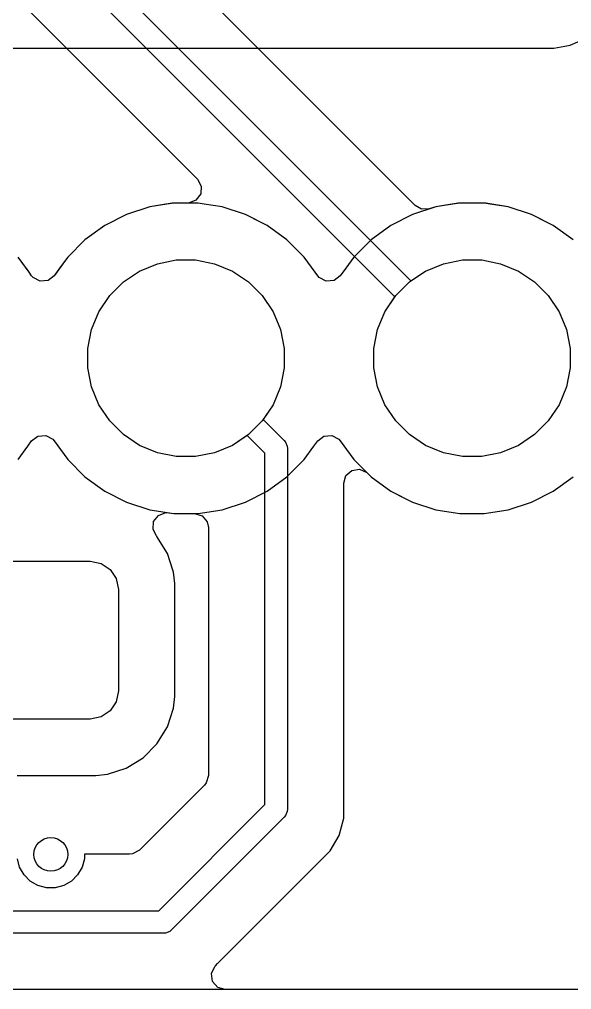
# Model space of a CAD drawing. Header units: inches. Extents: x 6.57 to 9.79, y -8.72 to -3.17.
# Drawn here: x 9.2803 to 9.4734, y -8.7244 to -8.3856 of the extents above; entities that cross this region are included whole.
import ezdxf

# ---------------------------------------------------------------- set-up
doc = ezdxf.new("R2010")
doc.units = ezdxf.units.IN
doc.header["$MEASUREMENT"] = 0
doc.layers.add('B.Cu', color=153, linetype='CONTINUOUS', true_color=0x4d7fc4)

msp = doc.modelspace()

# ---------------------------------------------------------------- linework, layer by layer
at = {"layer": 'B.Cu', "linetype": 'CONTINUOUS'}
for p, q in [((9.41869, -8.45061), (9.26093, -8.29285)), ((9.24452, -8.3043), (9.41717, -8.47695)), ((9.4116, -8.48252), (9.2401, -8.31102)), ((9.23557, -8.33436), (9.34261, -8.4414)), ((9.4672, -8.39569), (9.47104, -8.39493)), ((9.47104, -8.39493), (9.47291, -8.39455)), ((9.47291, -8.39455), (9.47828, -8.39233)), ((8.59064, -8.39569), (9.4672, -8.39569)), ((9.34261, -8.4414), (9.34393, -8.44381)), ((9.34393, -8.44381), (9.34373, -8.44656)), ((9.34208, -8.44876), (9.33951, -8.44972)), ((9.34373, -8.44656), (9.34208, -8.44876)), ((9.32589, -8.45107), (9.31778, -8.4537)), ((9.32589, -8.45107), (9.31778, -8.4537)), ((9.32589, -8.45107), (9.31778, -8.4537)), ((9.32589, -8.45107), (9.31778, -8.4537)), ((9.33375, -8.44982), (9.32589, -8.45107)), ((9.33189, -8.45012), (9.32589, -8.45107)), ((9.33151, -8.45018), (9.32589, -8.45107)), ((9.33151, -8.45018), (9.32589, -8.45107)), ((9.32589, -8.45107), (9.32589, -8.45107)), ((9.32589, -8.45107), (9.32589, -8.45107)), ((9.32589, -8.45107), (9.32589, -8.45107)), ((9.32589, -8.45107), (9.32589, -8.45107)), ((9.33432, -8.44973), (9.33151, -8.45018)), ((9.33432, -8.44973), (9.33151, -8.45018)), ((9.33432, -8.44973), (9.33189, -8.45012)), ((9.33432, -8.44973), (9.33375, -8.44982)), ((9.33916, -8.44973), (9.33432, -8.44973)), ((9.34285, -8.44973), (9.33432, -8.44973)), ((9.34285, -8.44973), (9.33432, -8.44973)), ((9.34285, -8.44973), (9.33432, -8.44973)), ((9.33951, -8.44972), (9.33916, -8.44973)), ((9.34496, -8.45007), (9.34285, -8.44973)), ((9.34496, -8.45007), (9.34285, -8.44973)), ((9.34496, -8.45007), (9.34285, -8.44973)), ((9.35128, -8.45107), (9.34496, -8.45007)), ((9.35128, -8.45107), (9.34496, -8.45007)), ((9.35128, -8.45107), (9.34496, -8.45007)), ((9.35939, -8.4537), (9.35128, -8.45107)), ((9.35939, -8.4537), (9.35128, -8.45107)), ((9.35939, -8.4537), (9.35128, -8.45107)), ((9.42589, -8.45107), (9.41778, -8.4537)), ((9.42589, -8.45107), (9.41778, -8.4537)), ((9.42589, -8.45107), (9.41778, -8.4537)), ((9.4209, -8.45187), (9.41869, -8.45061)), ((9.42365, -8.4518), (9.4209, -8.45187)), ((9.42589, -8.45107), (9.42365, -8.4518)), ((9.43375, -8.44982), (9.42589, -8.45107)), ((9.43189, -8.45012), (9.42589, -8.45107)), ((9.43151, -8.45018), (9.42589, -8.45107)), ((9.43151, -8.45018), (9.42589, -8.45107)), ((9.42589, -8.45107), (9.42589, -8.45107)), ((9.42589, -8.45107), (9.42589, -8.45107)), ((9.42589, -8.45107), (9.42589, -8.45107)), ((9.43432, -8.44973), (9.43151, -8.45018)), ((9.43432, -8.44973), (9.43151, -8.45018)), ((9.43432, -8.44973), (9.43189, -8.45012)), ((9.43432, -8.44973), (9.43375, -8.44982)), ((9.44285, -8.44973), (9.43432, -8.44973)), ((9.44285, -8.44973), (9.43432, -8.44973)), ((9.44285, -8.44973), (9.43432, -8.44973)), ((9.44285, -8.44973), (9.43432, -8.44973)), ((9.44342, -8.44982), (9.44285, -8.44973)), ((9.44496, -8.45007), (9.44285, -8.44973)), ((9.44496, -8.45007), (9.44285, -8.44973)), ((9.44496, -8.45007), (9.44285, -8.44973)), ((9.45128, -8.45107), (9.44342, -8.44982)), ((9.45128, -8.45107), (9.44496, -8.45007)), ((9.45128, -8.45107), (9.44496, -8.45007)), ((9.45128, -8.45107), (9.44496, -8.45007)), ((9.45939, -8.4537), (9.45128, -8.45107)), ((9.45939, -8.4537), (9.45128, -8.45107)), ((9.45939, -8.4537), (9.45128, -8.45107)), ((9.45939, -8.4537), (9.45128, -8.45107)), ((9.31778, -8.4537), (9.31017, -8.45758)), ((9.31778, -8.4537), (9.31017, -8.45758)), ((9.31778, -8.4537), (9.31017, -8.45758)), ((9.31778, -8.4537), (9.31017, -8.45758)), ((9.36699, -8.45758), (9.35939, -8.4537)), ((9.36487, -8.45649), (9.35939, -8.4537)), ((9.36699, -8.45758), (9.35939, -8.4537)), ((9.41778, -8.4537), (9.41017, -8.45758)), ((9.41778, -8.4537), (9.41017, -8.45758)), ((9.41778, -8.4537), (9.41017, -8.45758)), ((9.46699, -8.45758), (9.45939, -8.4537)), ((9.46699, -8.45758), (9.45939, -8.4537)), ((9.46487, -8.45649), (9.45939, -8.4537)), ((9.46699, -8.45758), (9.45939, -8.4537)), ((9.31017, -8.45758), (9.30327, -8.46259)), ((9.31017, -8.45758), (9.30327, -8.46259)), ((9.31017, -8.45758), (9.30327, -8.46259)), ((9.31017, -8.45758), (9.30327, -8.46259)), ((9.36699, -8.45758), (9.36487, -8.45649)), ((9.37389, -8.46259), (9.36699, -8.45758)), ((9.37389, -8.46259), (9.36699, -8.45758)), ((9.37389, -8.46259), (9.36699, -8.45758)), ((9.41017, -8.45758), (9.40327, -8.46259)), ((9.41017, -8.45758), (9.40327, -8.46259)), ((9.41017, -8.45758), (9.40327, -8.46259)), ((9.46699, -8.45758), (9.46487, -8.45649)), ((9.47389, -8.46259), (9.46699, -8.45758)), ((9.46699, -8.45758), (9.46699, -8.45758)), ((9.47389, -8.46259), (9.46699, -8.45758)), ((9.47389, -8.46259), (9.46699, -8.45758)), ((9.47389, -8.46259), (9.46699, -8.45758)), ((9.30327, -8.46259), (9.29724, -8.46862)), ((9.30327, -8.46259), (9.29724, -8.46862)), ((9.30327, -8.46259), (9.29724, -8.46862)), ((9.30327, -8.46259), (9.29724, -8.46862)), ((9.37993, -8.46862), (9.37389, -8.46259)), ((9.37993, -8.46862), (9.37389, -8.46259)), ((9.37993, -8.46862), (9.37389, -8.46259)), ((9.40327, -8.46259), (9.39724, -8.46862)), ((9.40327, -8.46259), (9.39724, -8.46862)), ((9.40327, -8.46259), (9.39724, -8.46862)), ((9.28351, -8.47356), (9.27993, -8.46862)), ((9.28373, -8.47386), (9.27993, -8.46862)), ((9.28373, -8.47386), (9.27993, -8.46862)), ((9.28373, -8.47386), (9.27993, -8.46862)), ((9.29724, -8.46862), (9.29442, -8.47251)), ((9.29724, -8.46862), (9.29442, -8.47251)), ((9.29724, -8.46862), (9.29442, -8.47251)), ((9.29724, -8.46862), (9.29646, -8.4697)), ((9.29724, -8.46862), (9.29724, -8.46862)), ((9.29724, -8.46862), (9.29724, -8.46862)), ((9.29724, -8.46862), (9.29724, -8.46862)), ((9.29724, -8.46862), (9.29724, -8.46862)), ((9.29724, -8.46862), (9.29724, -8.46862)), ((9.29724, -8.46862), (9.29724, -8.46862)), ((9.29724, -8.46862), (9.29724, -8.46862)), ((9.29724, -8.46862), (9.29724, -8.46862)), ((9.38373, -8.47386), (9.37993, -8.46862)), ((9.38373, -8.47386), (9.37993, -8.46862)), ((9.38373, -8.47386), (9.37993, -8.46862)), ((9.39724, -8.46862), (9.39442, -8.47251)), ((9.39724, -8.46862), (9.39442, -8.47251)), ((9.39724, -8.46862), (9.39442, -8.47251)), ((9.39724, -8.46862), (9.39724, -8.46862)), ((9.39724, -8.46862), (9.39724, -8.46862)), ((9.39724, -8.46862), (9.39724, -8.46862)), ((9.39724, -8.46862), (9.39724, -8.46862)), ((9.39724, -8.46862), (9.39724, -8.46862)), ((9.39724, -8.46862), (9.39724, -8.46862)), ((9.29646, -8.4697), (9.29253, -8.4751)), ((9.29442, -8.47251), (9.29253, -8.4751)), ((9.29442, -8.47251), (9.29253, -8.4751)), ((9.29442, -8.47251), (9.29253, -8.4751)), ((9.32232, -8.47351), (9.32857, -8.47092)), ((9.32232, -8.47351), (9.32857, -8.47092)), ((9.32232, -8.47351), (9.32857, -8.47092)), ((9.32232, -8.47351), (9.32857, -8.47092)), ((9.32857, -8.47092), (9.3352, -8.4696)), ((9.32857, -8.47092), (9.3352, -8.4696)), ((9.32857, -8.47092), (9.3352, -8.4696)), ((9.32857, -8.47092), (9.3352, -8.4696)), ((9.3352, -8.4696), (9.34196, -8.4696)), ((9.3352, -8.4696), (9.34196, -8.4696)), ((9.3352, -8.4696), (9.34196, -8.4696)), ((9.3352, -8.4696), (9.34196, -8.4696)), ((9.34196, -8.4696), (9.3486, -8.47092)), ((9.34196, -8.4696), (9.3486, -8.47092)), ((9.34196, -8.4696), (9.3486, -8.47092)), ((9.34196, -8.4696), (9.3486, -8.47092)), ((9.3486, -8.47092), (9.35485, -8.47351)), ((9.3486, -8.47092), (9.35485, -8.47351)), ((9.3486, -8.47092), (9.35485, -8.47351)), ((9.3486, -8.47092), (9.35485, -8.47351)), ((9.39442, -8.47251), (9.39253, -8.4751)), ((9.39442, -8.47251), (9.39253, -8.4751)), ((9.39442, -8.47251), (9.39253, -8.4751)), ((9.42232, -8.47351), (9.42857, -8.47092)), ((9.42232, -8.47351), (9.42857, -8.47092)), ((9.42232, -8.47351), (9.42857, -8.47092)), ((9.42232, -8.47351), (9.42857, -8.47092)), ((9.42857, -8.47092), (9.4352, -8.4696)), ((9.42857, -8.47092), (9.4352, -8.4696)), ((9.42857, -8.47092), (9.4352, -8.4696)), ((9.42857, -8.47092), (9.4352, -8.4696)), ((9.4352, -8.4696), (9.44196, -8.4696)), ((9.4352, -8.4696), (9.44196, -8.4696)), ((9.4352, -8.4696), (9.44196, -8.4696)), ((9.4352, -8.4696), (9.44196, -8.4696)), ((9.44196, -8.4696), (9.4486, -8.47092)), ((9.44196, -8.4696), (9.4486, -8.47092)), ((9.44196, -8.4696), (9.4486, -8.47092)), ((9.44196, -8.4696), (9.4486, -8.47092)), ((9.4486, -8.47092), (9.45485, -8.47351)), ((9.4486, -8.47092), (9.45485, -8.47351)), ((9.4486, -8.47092), (9.45485, -8.47351)), ((9.4486, -8.47092), (9.45485, -8.47351)), ((9.28463, -8.4751), (9.28351, -8.47356)), ((9.28463, -8.4751), (9.28373, -8.47386)), ((9.28463, -8.4751), (9.28373, -8.47386)), ((9.28463, -8.4751), (9.28373, -8.47386)), ((9.28518, -8.47573), (9.28463, -8.4751)), ((9.28518, -8.47573), (9.28463, -8.4751)), ((9.28518, -8.47573), (9.28463, -8.4751)), ((9.28518, -8.47573), (9.28463, -8.4751)), ((9.28761, -8.47702), (9.28518, -8.47573)), ((9.28761, -8.47702), (9.28518, -8.47573)), ((9.28761, -8.47702), (9.28518, -8.47573)), ((9.28761, -8.47702), (9.28518, -8.47573)), ((9.29253, -8.4751), (9.29035, -8.47678)), ((9.29253, -8.4751), (9.29035, -8.47678)), ((9.29253, -8.4751), (9.29035, -8.47678)), ((9.29253, -8.4751), (9.29035, -8.47678)), ((9.3167, -8.47727), (9.32232, -8.47351)), ((9.3167, -8.47727), (9.32232, -8.47351)), ((9.3167, -8.47727), (9.32232, -8.47351)), ((9.3167, -8.47727), (9.32232, -8.47351)), ((9.35485, -8.47351), (9.36047, -8.47727)), ((9.35485, -8.47351), (9.36047, -8.47727)), ((9.35485, -8.47351), (9.36047, -8.47727)), ((9.35485, -8.47351), (9.36047, -8.47727)), ((9.38463, -8.4751), (9.38373, -8.47386)), ((9.38463, -8.4751), (9.38373, -8.47386)), ((9.38463, -8.4751), (9.38373, -8.47386)), ((9.38518, -8.47573), (9.38463, -8.4751)), ((9.38518, -8.47573), (9.38463, -8.4751)), ((9.38518, -8.47573), (9.38463, -8.4751)), ((9.38761, -8.47702), (9.38518, -8.47573)), ((9.38761, -8.47702), (9.38518, -8.47573)), ((9.38761, -8.47702), (9.38518, -8.47573)), ((9.39253, -8.4751), (9.39035, -8.47678)), ((9.39253, -8.4751), (9.39035, -8.47678)), ((9.39253, -8.4751), (9.39035, -8.47678)), ((9.4167, -8.47727), (9.42232, -8.47351)), ((9.4167, -8.47727), (9.42232, -8.47351)), ((9.4167, -8.47727), (9.42232, -8.47351)), ((9.41717, -8.47695), (9.42232, -8.47351)), ((9.45485, -8.47351), (9.46047, -8.47727)), ((9.45485, -8.47351), (9.46047, -8.47727)), ((9.45485, -8.47351), (9.46047, -8.47727)), ((9.45485, -8.47351), (9.46047, -8.47727)), ((9.29035, -8.47678), (9.28761, -8.47702)), ((9.29035, -8.47678), (9.28761, -8.47702)), ((9.29035, -8.47678), (9.28761, -8.47702)), ((9.29035, -8.47678), (9.28761, -8.47702)), ((9.31191, -8.48205), (9.3167, -8.47727)), ((9.31191, -8.48205), (9.3167, -8.47727)), ((9.31191, -8.48205), (9.3167, -8.47727)), ((9.31191, -8.48205), (9.3167, -8.47727)), ((9.36047, -8.47727), (9.36525, -8.48205)), ((9.36047, -8.47727), (9.36525, -8.48205)), ((9.36047, -8.47727), (9.36525, -8.48205)), ((9.36047, -8.47727), (9.36525, -8.48205)), ((9.39035, -8.47678), (9.38761, -8.47702)), ((9.39035, -8.47678), (9.38761, -8.47702)), ((9.39035, -8.47678), (9.38761, -8.47702)), ((9.41191, -8.48205), (9.4167, -8.47727)), ((9.41191, -8.48205), (9.4167, -8.47727)), ((9.41191, -8.48205), (9.4167, -8.47727)), ((9.46047, -8.47727), (9.46525, -8.48205)), ((9.46047, -8.47727), (9.46525, -8.48205)), ((9.46047, -8.47727), (9.46525, -8.48205)), ((9.46047, -8.47727), (9.46525, -8.48205)), ((9.30816, -8.48767), (9.31191, -8.48205)), ((9.30816, -8.48767), (9.31191, -8.48205)), ((9.30816, -8.48767), (9.31191, -8.48205)), ((9.30816, -8.48767), (9.31191, -8.48205)), ((9.36525, -8.48205), (9.36901, -8.48767)), ((9.36525, -8.48205), (9.36901, -8.48767)), ((9.36525, -8.48205), (9.36901, -8.48767)), ((9.36525, -8.48205), (9.36901, -8.48767)), ((9.40816, -8.48767), (9.41191, -8.48205)), ((9.40816, -8.48767), (9.41191, -8.48205)), ((9.40816, -8.48767), (9.41191, -8.48205)), ((9.40816, -8.48767), (9.4116, -8.48252)), ((9.46525, -8.48205), (9.46901, -8.48767)), ((9.46525, -8.48205), (9.46901, -8.48767)), ((9.46525, -8.48205), (9.46901, -8.48767)), ((9.46525, -8.48205), (9.46901, -8.48767)), ((9.30557, -8.49392), (9.30816, -8.48767)), ((9.30557, -8.49392), (9.30816, -8.48767)), ((9.30557, -8.49392), (9.30816, -8.48767)), ((9.30557, -8.49392), (9.30816, -8.48767)), ((9.36901, -8.48767), (9.3716, -8.49392)), ((9.36901, -8.48767), (9.3716, -8.49392)), ((9.36901, -8.48767), (9.3716, -8.49392)), ((9.36901, -8.48767), (9.3716, -8.49392)), ((9.40557, -8.49392), (9.40816, -8.48767)), ((9.40557, -8.49392), (9.40816, -8.48767)), ((9.40557, -8.49392), (9.40816, -8.48767)), ((9.40557, -8.49392), (9.40816, -8.48767)), ((9.46901, -8.48767), (9.4716, -8.49392)), ((9.46901, -8.48767), (9.4716, -8.49392)), ((9.46901, -8.48767), (9.4716, -8.49392)), ((9.46901, -8.48767), (9.4716, -8.49392)), ((9.30425, -8.50056), (9.30557, -8.49392)), ((9.30425, -8.50056), (9.30557, -8.49392)), ((9.30425, -8.50056), (9.30557, -8.49392)), ((9.30425, -8.50056), (9.30557, -8.49392)), ((9.3716, -8.49392), (9.37292, -8.50056)), ((9.3716, -8.49392), (9.37292, -8.50056)), ((9.3716, -8.49392), (9.37292, -8.50056)), ((9.3716, -8.49392), (9.37292, -8.50056)), ((9.40425, -8.50056), (9.40557, -8.49392)), ((9.40425, -8.50056), (9.40557, -8.49392)), ((9.40425, -8.50056), (9.40557, -8.49392)), ((9.40425, -8.50056), (9.40557, -8.49392)), ((9.4716, -8.49392), (9.47292, -8.50056)), ((9.4716, -8.49392), (9.47292, -8.50056)), ((9.4716, -8.49392), (9.47292, -8.50056)), ((9.4716, -8.49392), (9.47292, -8.50056)), ((9.30425, -8.50732), (9.30425, -8.50056)), ((9.30425, -8.50732), (9.30425, -8.50056)), ((9.30425, -8.50732), (9.30425, -8.50056)), ((9.30425, -8.50732), (9.30425, -8.50056)), ((9.37292, -8.50056), (9.37292, -8.50732)), ((9.37292, -8.50056), (9.37292, -8.50732)), ((9.37292, -8.50056), (9.37292, -8.50732)), ((9.37292, -8.50056), (9.37292, -8.50732)), ((9.40425, -8.50732), (9.40425, -8.50056)), ((9.40425, -8.50732), (9.40425, -8.50056)), ((9.40425, -8.50732), (9.40425, -8.50056)), ((9.40425, -8.50732), (9.40425, -8.50056)), ((9.47292, -8.50056), (9.47292, -8.50732)), ((9.47292, -8.50056), (9.47292, -8.50732)), ((9.47292, -8.50056), (9.47292, -8.50732)), ((9.47292, -8.50056), (9.47292, -8.50732)), ((9.30557, -8.51395), (9.30425, -8.50732)), ((9.30557, -8.51395), (9.30425, -8.50732)), ((9.30557, -8.51395), (9.30425, -8.50732)), ((9.30557, -8.51395), (9.30425, -8.50732)), ((9.37292, -8.50732), (9.3716, -8.51395)), ((9.37292, -8.50732), (9.3716, -8.51395)), ((9.37292, -8.50732), (9.3716, -8.51395)), ((9.37292, -8.50732), (9.3716, -8.51395)), ((9.40557, -8.51395), (9.40425, -8.50732)), ((9.40557, -8.51395), (9.40425, -8.50732)), ((9.40557, -8.51395), (9.40425, -8.50732)), ((9.40557, -8.51395), (9.40425, -8.50732)), ((9.47292, -8.50732), (9.4716, -8.51395)), ((9.47292, -8.50732), (9.4716, -8.51395)), ((9.47292, -8.50732), (9.4716, -8.51395)), ((9.47292, -8.50732), (9.4716, -8.51395)), ((9.30816, -8.5202), (9.30557, -8.51395)), ((9.30816, -8.5202), (9.30557, -8.51395)), ((9.30816, -8.5202), (9.30557, -8.51395)), ((9.30816, -8.5202), (9.30557, -8.51395)), ((9.3716, -8.51395), (9.36901, -8.5202)), ((9.3716, -8.51395), (9.36901, -8.5202)), ((9.3716, -8.51395), (9.36901, -8.5202)), ((9.3716, -8.51395), (9.36901, -8.5202)), ((9.40816, -8.5202), (9.40557, -8.51395)), ((9.40816, -8.5202), (9.40557, -8.51395)), ((9.40816, -8.5202), (9.40557, -8.51395)), ((9.40816, -8.5202), (9.40557, -8.51395)), ((9.4716, -8.51395), (9.46901, -8.5202)), ((9.4716, -8.51395), (9.46901, -8.5202)), ((9.4716, -8.51395), (9.46901, -8.5202)), ((9.4716, -8.51395), (9.46901, -8.5202)), ((9.31191, -8.52582), (9.30816, -8.5202)), ((9.31191, -8.52582), (9.30816, -8.5202)), ((9.31191, -8.52582), (9.30816, -8.5202)), ((9.31191, -8.52582), (9.30816, -8.5202)), ((9.36901, -8.5202), (9.36525, -8.52582)), ((9.36901, -8.5202), (9.36525, -8.52582)), ((9.36901, -8.5202), (9.36525, -8.52582)), ((9.36901, -8.5202), (9.36557, -8.52535)), ((9.41191, -8.52582), (9.40816, -8.5202)), ((9.41191, -8.52582), (9.40816, -8.5202)), ((9.41191, -8.52582), (9.40816, -8.5202)), ((9.41191, -8.52582), (9.40816, -8.5202)), ((9.46901, -8.5202), (9.46525, -8.52582)), ((9.46901, -8.5202), (9.46525, -8.52582)), ((9.46901, -8.5202), (9.46525, -8.52582)), ((9.46901, -8.5202), (9.46525, -8.52582)), ((9.3167, -8.53061), (9.31191, -8.52582)), ((9.3167, -8.53061), (9.31191, -8.52582)), ((9.3167, -8.53061), (9.31191, -8.52582)), ((9.3167, -8.53061), (9.31191, -8.52582)), ((9.36525, -8.52582), (9.36047, -8.53061)), ((9.36525, -8.52582), (9.36047, -8.53061)), ((9.36525, -8.52582), (9.36047, -8.53061)), ((9.36557, -8.52535), (9.37286, -8.53265)), ((9.4167, -8.53061), (9.41191, -8.52582)), ((9.4167, -8.53061), (9.41191, -8.52582)), ((9.4167, -8.53061), (9.41191, -8.52582)), ((9.4167, -8.53061), (9.41191, -8.52582)), ((9.46525, -8.52582), (9.46047, -8.53061)), ((9.46525, -8.52582), (9.46047, -8.53061)), ((9.46525, -8.52582), (9.46047, -8.53061)), ((9.46525, -8.52582), (9.46047, -8.53061)), ((9.28328, -8.53463), (9.28463, -8.53277)), ((9.28328, -8.53463), (9.28463, -8.53277)), ((9.28328, -8.53463), (9.28463, -8.53277)), ((9.28463, -8.53277), (9.28681, -8.53109)), ((9.28463, -8.53277), (9.28681, -8.53109)), ((9.28463, -8.53277), (9.28681, -8.53109)), ((9.28681, -8.53109), (9.28955, -8.53086)), ((9.28681, -8.53109), (9.28955, -8.53086)), ((9.28681, -8.53109), (9.28955, -8.53086)), ((9.28955, -8.53086), (9.29199, -8.53214)), ((9.28955, -8.53086), (9.29199, -8.53214)), ((9.28955, -8.53086), (9.29199, -8.53214)), ((9.29199, -8.53214), (9.29253, -8.53277)), ((9.29199, -8.53214), (9.29253, -8.53277)), ((9.29199, -8.53214), (9.29253, -8.53277)), ((9.29253, -8.53277), (9.296, -8.53755)), ((9.29253, -8.53277), (9.296, -8.53755)), ((9.29253, -8.53277), (9.296, -8.53755)), ((9.32232, -8.53436), (9.3167, -8.53061)), ((9.32232, -8.53436), (9.3167, -8.53061)), ((9.32232, -8.53436), (9.3167, -8.53061)), ((9.32232, -8.53436), (9.3167, -8.53061)), ((9.36047, -8.53061), (9.35485, -8.53436)), ((9.36047, -8.53061), (9.35485, -8.53436)), ((9.36047, -8.53061), (9.35485, -8.53436)), ((9.36, -8.53092), (9.35485, -8.53436)), ((9.36614, -8.53706), (9.36, -8.53092)), ((9.37286, -8.53265), (9.37335, -8.53325)), ((9.37335, -8.53325), (9.37394, -8.53467)), ((9.38328, -8.53463), (9.38463, -8.53277)), ((9.38328, -8.53463), (9.38463, -8.53277)), ((9.38328, -8.53463), (9.38463, -8.53277)), ((9.38463, -8.53277), (9.38681, -8.53109)), ((9.38463, -8.53277), (9.38681, -8.53109)), ((9.38463, -8.53277), (9.38681, -8.53109)), ((9.38681, -8.53109), (9.38955, -8.53086)), ((9.38681, -8.53109), (9.38955, -8.53086)), ((9.38681, -8.53109), (9.38955, -8.53086)), ((9.38955, -8.53086), (9.39199, -8.53214)), ((9.38955, -8.53086), (9.39199, -8.53214)), ((9.38955, -8.53086), (9.39199, -8.53214)), ((9.39199, -8.53214), (9.39253, -8.53277)), ((9.39199, -8.53214), (9.39253, -8.53277)), ((9.39199, -8.53214), (9.39253, -8.53277)), ((9.39253, -8.53277), (9.396, -8.53755)), ((9.39253, -8.53277), (9.396, -8.53755)), ((9.39253, -8.53277), (9.396, -8.53755)), ((9.42232, -8.53436), (9.4167, -8.53061)), ((9.42232, -8.53436), (9.4167, -8.53061)), ((9.42232, -8.53436), (9.4167, -8.53061)), ((9.42232, -8.53436), (9.4167, -8.53061)), ((9.46047, -8.53061), (9.45485, -8.53436)), ((9.46047, -8.53061), (9.45485, -8.53436)), ((9.46047, -8.53061), (9.45485, -8.53436)), ((9.46047, -8.53061), (9.45485, -8.53436)), ((9.27993, -8.53925), (9.28328, -8.53463)), ((9.27993, -8.53925), (9.28328, -8.53463)), ((9.27993, -8.53925), (9.28328, -8.53463)), ((9.32857, -8.53695), (9.32232, -8.53436)), ((9.32857, -8.53695), (9.32232, -8.53436)), ((9.32857, -8.53695), (9.32232, -8.53436)), ((9.32857, -8.53695), (9.32232, -8.53436)), ((9.3352, -8.53827), (9.32857, -8.53695)), ((9.3352, -8.53827), (9.32857, -8.53695)), ((9.3352, -8.53827), (9.32857, -8.53695)), ((9.3352, -8.53827), (9.32857, -8.53695)), ((9.3486, -8.53695), (9.34196, -8.53827)), ((9.3486, -8.53695), (9.34196, -8.53827)), ((9.3486, -8.53695), (9.34196, -8.53827)), ((9.3486, -8.53695), (9.34196, -8.53827)), ((9.35485, -8.53436), (9.3486, -8.53695)), ((9.35485, -8.53436), (9.3486, -8.53695)), ((9.35485, -8.53436), (9.3486, -8.53695)), ((9.35485, -8.53436), (9.3486, -8.53695)), ((9.36614, -8.65979), (9.36614, -8.53706)), ((9.37394, -8.53467), (9.37402, -8.53543)), ((9.37402, -8.53543), (9.37402, -8.66142)), ((9.37993, -8.53925), (9.38328, -8.53463)), ((9.37993, -8.53925), (9.38328, -8.53463)), ((9.37993, -8.53925), (9.38328, -8.53463)), ((9.42857, -8.53695), (9.42232, -8.53436)), ((9.42857, -8.53695), (9.42232, -8.53436)), ((9.42857, -8.53695), (9.42232, -8.53436)), ((9.42857, -8.53695), (9.42232, -8.53436)), ((9.4352, -8.53827), (9.42857, -8.53695)), ((9.4352, -8.53827), (9.42857, -8.53695)), ((9.4352, -8.53827), (9.42857, -8.53695)), ((9.4352, -8.53827), (9.42857, -8.53695)), ((9.4486, -8.53695), (9.44196, -8.53827)), ((9.4486, -8.53695), (9.44196, -8.53827)), ((9.4486, -8.53695), (9.44196, -8.53827)), ((9.4486, -8.53695), (9.44196, -8.53827)), ((9.45485, -8.53436), (9.4486, -8.53695)), ((9.45485, -8.53436), (9.4486, -8.53695)), ((9.45485, -8.53436), (9.4486, -8.53695)), ((9.45485, -8.53436), (9.4486, -8.53695)), ((9.296, -8.53755), (9.29724, -8.53925)), ((9.296, -8.53755), (9.29724, -8.53925)), ((9.296, -8.53755), (9.29724, -8.53925)), ((9.29724, -8.53925), (9.30327, -8.54528)), ((9.29724, -8.53925), (9.30327, -8.54528)), ((9.29724, -8.53925), (9.30327, -8.54528)), ((9.34196, -8.53827), (9.3352, -8.53827)), ((9.34196, -8.53827), (9.3352, -8.53827)), ((9.34196, -8.53827), (9.3352, -8.53827)), ((9.34196, -8.53827), (9.3352, -8.53827)), ((9.37389, -8.54528), (9.37993, -8.53925)), ((9.37389, -8.54528), (9.37993, -8.53925)), ((9.37389, -8.54528), (9.37993, -8.53925)), ((9.396, -8.53755), (9.39724, -8.53925)), ((9.396, -8.53755), (9.39724, -8.53925)), ((9.396, -8.53755), (9.39724, -8.53925)), ((9.39724, -8.53925), (9.40327, -8.54528)), ((9.39724, -8.53925), (9.40327, -8.54528)), ((9.39724, -8.53925), (9.40327, -8.54528)), ((9.44196, -8.53827), (9.4352, -8.53827)), ((9.44196, -8.53827), (9.4352, -8.53827)), ((9.44196, -8.53827), (9.4352, -8.53827)), ((9.44196, -8.53827), (9.4352, -8.53827)), ((9.3945, -8.54488), (9.39657, -8.54308)), ((9.39657, -8.54308), (9.3993, -8.54269)), ((9.3993, -8.54269), (9.4018, -8.54383)), ((9.4018, -8.54383), (9.40205, -8.54407)), ((9.40205, -8.54407), (9.40327, -8.54528)), ((9.30327, -8.54528), (9.31017, -8.5503)), ((9.30327, -8.54528), (9.31017, -8.5503)), ((9.30327, -8.54528), (9.31017, -8.5503)), ((9.36699, -8.5503), (9.37389, -8.54528)), ((9.36699, -8.5503), (9.37389, -8.54528)), ((9.36699, -8.5503), (9.37389, -8.54528)), ((9.39372, -8.54752), (9.3945, -8.54488)), ((9.40327, -8.54528), (9.41017, -8.5503)), ((9.40327, -8.54528), (9.41017, -8.5503)), ((9.40327, -8.54528), (9.41017, -8.5503)), ((9.40327, -8.54528), (9.41017, -8.5503)), ((9.46699, -8.5503), (9.47389, -8.54528)), ((9.46699, -8.5503), (9.47389, -8.54528)), ((9.46699, -8.5503), (9.47389, -8.54528)), ((9.46699, -8.5503), (9.47389, -8.54528)), ((9.31017, -8.5503), (9.31774, -8.55415)), ((9.31017, -8.5503), (9.31774, -8.55415)), ((9.31017, -8.5503), (9.31774, -8.55415)), ((9.35939, -8.55417), (9.36699, -8.5503)), ((9.35939, -8.55417), (9.36699, -8.5503)), ((9.35939, -8.55417), (9.36699, -8.5503)), ((9.39372, -8.65801), (9.39372, -8.54752)), ((9.41017, -8.5503), (9.41542, -8.55297)), ((9.41017, -8.5503), (9.41774, -8.55415)), ((9.41017, -8.5503), (9.41774, -8.55415)), ((9.41017, -8.5503), (9.41774, -8.55415)), ((9.45939, -8.55417), (9.46699, -8.5503)), ((9.45939, -8.55417), (9.46699, -8.5503)), ((9.45939, -8.55417), (9.46699, -8.5503)), ((9.45939, -8.55417), (9.46699, -8.5503)), ((9.31774, -8.55415), (9.31778, -8.55417)), ((9.31774, -8.55415), (9.31778, -8.55417)), ((9.31774, -8.55415), (9.31778, -8.55417)), ((9.31778, -8.55417), (9.32589, -8.55681)), ((9.31778, -8.55417), (9.32589, -8.55681)), ((9.31778, -8.55417), (9.32589, -8.55681)), ((9.35128, -8.55681), (9.35939, -8.55417)), ((9.35128, -8.55681), (9.35939, -8.55417)), ((9.35128, -8.55681), (9.35939, -8.55417)), ((9.35939, -8.55417), (9.35939, -8.55417)), ((9.35939, -8.55417), (9.35939, -8.55417)), ((9.35939, -8.55417), (9.35939, -8.55417)), ((9.35939, -8.55417), (9.35939, -8.55417)), ((9.35939, -8.55417), (9.35939, -8.55417)), ((9.35939, -8.55417), (9.35939, -8.55417)), ((9.41542, -8.55297), (9.41778, -8.55417)), ((9.41774, -8.55415), (9.41778, -8.55417)), ((9.41774, -8.55415), (9.41778, -8.55417)), ((9.41774, -8.55415), (9.41778, -8.55417)), ((9.41778, -8.55417), (9.42589, -8.55681)), ((9.41778, -8.55417), (9.42589, -8.55681)), ((9.41778, -8.55417), (9.42589, -8.55681)), ((9.41778, -8.55417), (9.42589, -8.55681)), ((9.45128, -8.55681), (9.45939, -8.55417)), ((9.45128, -8.55681), (9.45939, -8.55417)), ((9.45128, -8.55681), (9.45939, -8.55417)), ((9.45128, -8.55681), (9.45939, -8.55417)), ((9.45939, -8.55417), (9.45939, -8.55417)), ((9.45939, -8.55417), (9.45939, -8.55417)), ((9.45939, -8.55417), (9.45939, -8.55417)), ((9.45939, -8.55417), (9.45939, -8.55417)), ((9.45939, -8.55417), (9.45939, -8.55417)), ((9.45939, -8.55417), (9.45939, -8.55417)), ((9.45939, -8.55417), (9.45939, -8.55417)), ((9.45939, -8.55417), (9.45939, -8.55417)), ((9.32589, -8.55681), (9.32589, -8.55681)), ((9.32589, -8.55681), (9.32589, -8.55681)), ((9.32589, -8.55681), (9.33432, -8.55814)), ((9.32589, -8.55681), (9.32589, -8.55681)), ((9.32589, -8.55681), (9.32589, -8.55681)), ((9.32589, -8.55681), (9.33432, -8.55814)), ((9.32589, -8.55681), (9.32589, -8.55681)), ((9.32589, -8.55681), (9.32589, -8.55681)), ((9.32589, -8.55681), (9.33432, -8.55814)), ((9.34285, -8.55814), (9.35128, -8.55681)), ((9.34285, -8.55814), (9.35128, -8.55681)), ((9.34285, -8.55814), (9.35128, -8.55681)), ((9.35128, -8.55681), (9.35128, -8.55681)), ((9.35128, -8.55681), (9.35128, -8.55681)), ((9.35128, -8.55681), (9.35128, -8.55681)), ((9.35128, -8.55681), (9.35128, -8.55681)), ((9.35128, -8.55681), (9.35128, -8.55681)), ((9.35128, -8.55681), (9.35128, -8.55681)), ((9.42589, -8.55681), (9.42589, -8.55681)), ((9.42589, -8.55681), (9.42589, -8.55681)), ((9.42589, -8.55681), (9.43432, -8.55814)), ((9.42589, -8.55681), (9.42589, -8.55681)), ((9.42589, -8.55681), (9.42589, -8.55681)), ((9.42589, -8.55681), (9.43432, -8.55814)), ((9.42589, -8.55681), (9.42589, -8.55681)), ((9.42589, -8.55681), (9.42589, -8.55681)), ((9.42589, -8.55681), (9.43432, -8.55814)), ((9.42589, -8.55681), (9.42589, -8.55681)), ((9.42589, -8.55681), (9.42589, -8.55681)), ((9.42589, -8.55681), (9.43432, -8.55814)), ((9.44285, -8.55814), (9.45128, -8.55681)), ((9.44285, -8.55814), (9.45128, -8.55681)), ((9.44285, -8.55814), (9.45128, -8.55681)), ((9.44285, -8.55814), (9.45128, -8.55681)), ((9.45128, -8.55681), (9.45128, -8.55681)), ((9.45128, -8.55681), (9.45128, -8.55681)), ((9.45128, -8.55681), (9.45128, -8.55681)), ((9.45128, -8.55681), (9.45128, -8.55681)), ((9.45128, -8.55681), (9.45128, -8.55681)), ((9.45128, -8.55681), (9.45128, -8.55681)), ((9.45128, -8.55681), (9.45128, -8.55681)), ((9.45128, -8.55681), (9.45128, -8.55681)), ((9.32709, -8.56373), (9.32728, -8.56099)), ((9.32728, -8.56099), (9.32893, -8.55879)), ((9.32893, -8.55879), (9.33151, -8.55783)), ((9.33151, -8.55783), (9.33262, -8.55787)), ((9.33262, -8.55787), (9.33432, -8.55814)), ((9.33432, -8.55814), (9.33432, -8.55814)), ((9.33432, -8.55814), (9.34156, -8.55814)), ((9.33432, -8.55814), (9.33432, -8.55814)), ((9.33432, -8.55814), (9.34285, -8.55814)), ((9.33432, -8.55814), (9.33432, -8.55814)), ((9.33432, -8.55814), (9.34285, -8.55814)), ((9.33432, -8.55814), (9.33432, -8.55814)), ((9.33432, -8.55814), (9.34285, -8.55814)), ((9.34156, -8.55814), (9.34419, -8.55892)), ((9.34285, -8.55814), (9.34285, -8.55814)), ((9.34285, -8.55814), (9.34285, -8.55814)), ((9.34285, -8.55814), (9.34285, -8.55814)), ((9.34419, -8.55892), (9.346, -8.561)), ((9.346, -8.561), (9.34644, -8.56302)), ((9.43432, -8.55814), (9.43432, -8.55814)), ((9.43432, -8.55814), (9.44285, -8.55814)), ((9.43432, -8.55814), (9.43432, -8.55814)), ((9.43432, -8.55814), (9.44285, -8.55814)), ((9.43432, -8.55814), (9.43432, -8.55814)), ((9.43432, -8.55814), (9.44285, -8.55814)), ((9.43432, -8.55814), (9.43432, -8.55814)), ((9.43432, -8.55814), (9.44285, -8.55814)), ((9.44285, -8.55814), (9.44285, -8.55814)), ((9.44285, -8.55814), (9.44285, -8.55814)), ((9.44285, -8.55814), (9.44285, -8.55814)), ((9.44285, -8.55814), (9.44285, -8.55814)), ((9.3283, -8.56595), (9.32709, -8.56373)), ((9.34644, -8.56302), (9.34644, -8.6496)), ((9.32828, -8.56597), (9.3283, -8.56595)), ((9.32838, -8.56611), (9.32828, -8.56597)), ((9.32841, -8.56615), (9.32838, -8.56611)), ((9.32845, -8.56619), (9.32841, -8.56615)), ((9.33208, -8.57207), (9.32845, -8.56619)), ((9.334, -8.57788), (9.33208, -8.57207)), ((9.27756, -8.5748), (9.30512, -8.5748)), ((9.30512, -8.5748), (9.30888, -8.57555)), ((9.30888, -8.57555), (9.31208, -8.57769)), ((9.31208, -8.57769), (9.31421, -8.58088)), ((9.33425, -8.57863), (9.334, -8.57788)), ((9.31421, -8.58088), (9.31496, -8.58465)), ((9.33465, -8.58253), (9.33425, -8.57863)), ((9.33425, -8.57863), (9.33425, -8.57863)), ((9.31496, -8.58465), (9.31496, -8.62008)), ((9.33467, -8.58268), (9.33465, -8.58253)), ((9.33467, -8.62205), (9.33467, -8.58268)), ((9.31496, -8.62008), (9.31421, -8.62385)), ((9.31421, -8.62385), (9.31208, -8.62704)), ((9.33425, -8.62609), (9.33467, -8.62205)), ((9.31208, -8.62704), (9.30888, -8.62917)), ((9.33208, -8.63265), (9.33425, -8.62609)), ((9.30512, -8.62992), (9.27756, -8.62992)), ((9.30888, -8.62917), (9.30512, -8.62992)), ((9.32845, -8.63853), (9.33208, -8.63265)), ((9.32357, -8.64341), (9.32845, -8.63853)), ((9.31769, -8.64704), (9.32357, -8.64341)), ((9.31113, -8.64921), (9.31769, -8.64704)), ((9.27953, -8.64963), (9.30709, -8.64963)), ((9.30709, -8.64963), (9.31113, -8.64921)), ((9.30709, -8.64963), (9.30709, -8.64963)), ((9.34566, -8.65224), (9.34501, -8.65305)), ((9.34644, -8.6496), (9.34566, -8.65224)), ((9.34501, -8.65305), (9.32235, -8.67572)), ((9.39372, -8.6583), (9.39372, -8.65801)), ((9.39372, -8.65801), (9.39372, -8.65801)), ((9.39372, -8.66453), (9.39372, -8.6583)), ((9.32908, -8.69685), (9.36614, -8.65979)), ((9.37394, -8.66219), (9.37335, -8.6636)), ((9.37402, -8.66142), (9.37394, -8.66219)), ((9.37286, -8.6642), (9.33349, -8.70357)), ((9.37335, -8.6636), (9.37286, -8.6642)), ((9.39211, -8.67054), (9.39372, -8.66453)), ((9.389, -8.67593), (9.39211, -8.67054)), ((9.32235, -8.67572), (9.31993, -8.67703)), ((9.34963, -8.7153), (9.389, -8.67593)), ((9.28043, -8.68169), (9.27963, -8.67871)), ((9.30305, -8.67871), (9.30225, -8.68169)), ((9.31889, -8.67715), (9.30305, -8.67715)), ((9.30305, -8.67715), (9.30305, -8.67871)), ((9.31993, -8.67703), (9.31889, -8.67715)), ((9.28197, -8.68436), (9.28043, -8.68169)), ((9.30225, -8.68169), (9.30071, -8.68436)), ((9.28415, -8.68654), (9.28197, -8.68436)), ((9.30071, -8.68436), (9.29853, -8.68654)), ((9.28682, -8.68808), (9.28415, -8.68654)), ((9.2898, -8.68888), (9.28682, -8.68808)), ((9.29288, -8.68888), (9.2898, -8.68888)), ((9.29586, -8.68808), (9.29288, -8.68888)), ((9.29853, -8.68654), (9.29586, -8.68808)), ((8.0725, -8.69685), (9.32908, -8.69685)), ((9.33071, -8.70472), (8.07087, -8.70472)), ((9.33148, -8.70465), (9.33071, -8.70472)), ((9.3329, -8.70406), (9.33148, -8.70465)), ((9.33349, -8.70357), (9.3329, -8.70406)), ((9.34749, -8.71881), (9.34864, -8.71631)), ((9.34864, -8.71631), (9.34887, -8.71606)), ((9.34887, -8.71606), (9.34963, -8.7153)), ((9.34963, -8.7153), (9.34963, -8.7153)), ((9.34789, -8.72154), (9.34749, -8.71881)), ((9.34969, -8.72361), (9.34789, -8.72154)), ((9.35233, -8.72439), (9.34969, -8.72361)), ((9.64416, -8.72439), (7.57451, -8.72439)), ((9.64416, -8.72439), (7.57451, -8.72439)), ((9.64416, -8.72439), (7.57451, -8.72439)), ((9.64416, -8.72439), (9.35233, -8.72439))]:
    msp.add_line(p, q, dxfattribs=at)
at = {"layer": 'B.Cu'}
msp.add_circle((9.29134, -8.67717), 0.00591, dxfattribs=at)
msp.add_circle((9.29134, -8.67717), 0.00591, dxfattribs=at)
msp.add_circle((9.29134, -8.67717), 0.00591, dxfattribs=at)
msp.add_circle((9.29134, -8.67717), 0.00591, dxfattribs=at)

doc.saveas('drawing.dxf')
